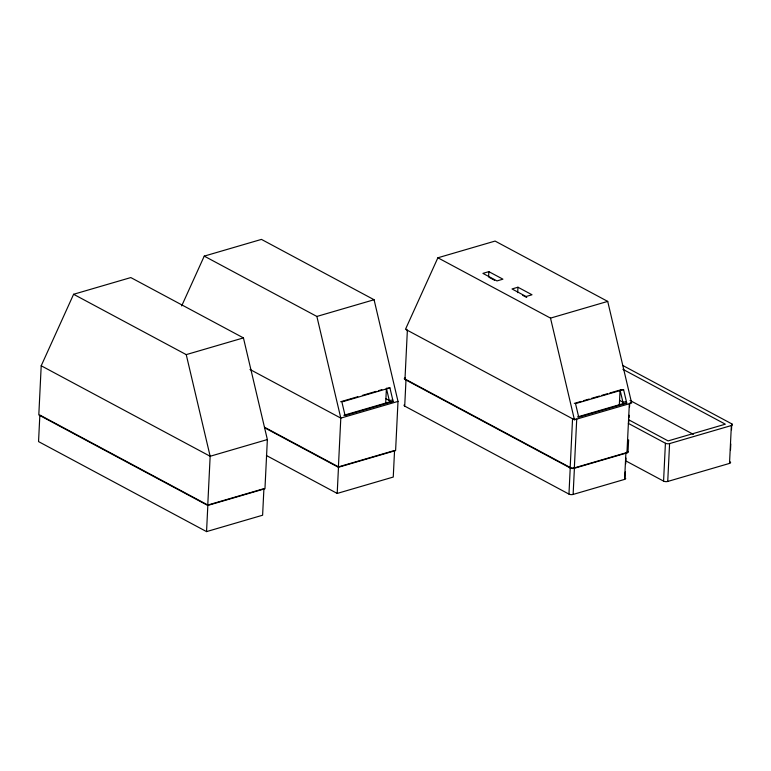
<?xml version="1.0" encoding="UTF-8"?>
<svg xmlns="http://www.w3.org/2000/svg" width="771" height="771" viewBox="0 0 771 771"><rect width="100%" height="100%" fill="white"/><g stroke="black" fill="none" stroke-linecap="round" stroke-linejoin="round"><path stroke-width="1.16" d="M41.21 365.772L38.81 414.952L207.746 505.448L264.954 488.737L267.364 439.557L243.434 337.9L130.81 277.57L73.602 294.281L41.21 365.772L210.155 456.268L267.364 439.557M207.746 505.448L210.155 456.268L186.235 354.621L73.602 294.281M206.551 531.605L207.852 505.034L39.851 415.039L38.55 441.6L206.551 531.605L262.612 515.221L263.913 488.66L207.852 505.034M204.248 256.117L261.446 239.395L374.08 299.736L398 401.392L395.6 450.572L338.392 467.284L340.801 418.104L316.871 316.447L204.248 256.117L181.667 305.933M338.498 466.86L394.559 450.486L393.258 477.047L337.197 493.43L338.498 466.86L264.53 427.24M385.683 403.435L386.425 388.362L389.933 387.89L393.123 401.44L345.071 415.482L341.881 401.932L389.933 387.89M627.517 451.324A2.959 1.205 2.8 0 1 626.948 452.905L574.318 468.286A2.959 1.205 2.8 0 1 570.154 467.949L404.968 379.457L407.367 330.277A2.959 1.205 2.8 0 1 406.76 329.246M625.175 477.808A2.959 1.205 2.8 0 1 624.606 479.389L573.123 494.433A2.959 1.205 2.8 0 1 568.959 494.095L404.708 406.105L406.009 379.544A2.959 1.205 2.8 0 1 405.353 378.879M488.583 277.049L488.853 271.643L482.906 273.377L496.977 280.923L502.933 279.179L488.853 271.643M517.678 292.633L517.948 287.226L512.002 288.961L526.073 296.507L532.029 294.773L517.948 287.226M570.154 467.949L572.554 418.769A2.959 1.205 2.8 0 0 576.727 419.106L574.318 468.286M568.959 494.095L570.251 467.525L406.009 379.544M573.123 494.433L574.424 467.862L625.907 452.828A2.959 1.205 2.8 0 0 626.929 452.182M619.325 405.103L620.057 390.03L623.575 389.557L626.756 403.117L578.713 417.15L575.523 403.599L623.575 389.557M624.606 479.389L625.907 452.828M625.069 476.555L625.3 471.939M625.695 463.853L625.975 458.08M626.948 452.905L629.348 403.725A2.959 1.205 2.8 0 0 630.418 402.713M628.76 422.441L628.885 420.041M629.001 417.641L629.117 415.251M629.522 406.847L629.705 403.252M628.008 452.143L628.616 439.846M730.089 461.829A2.959 1.205 2.8 0 1 729.511 463.41L667.734 481.451A2.959 1.205 2.8 0 1 663.571 481.114L665.421 443.248L628.336 423.375M667.734 481.451L669.585 443.585L731.371 425.534A2.959 1.205 2.8 0 0 731.775 423.857L622.65 365.396M729.511 463.41L731.371 425.534M730.503 449.898L730.792 443.98M731.486 429.775L731.775 423.857M437.88 257.784L405.488 329.265L574.434 419.771L631.642 403.06L607.712 301.403L495.088 241.072L437.88 257.784L550.513 318.115L607.712 301.403M186.235 354.621L243.434 337.9M316.871 316.447L374.08 299.736M340.657 401.739L357.821 396.718M362.399 395.388L376.123 391.369M378.416 390.704L381.847 389.702M343.847 415.29L389.615 401.922L393.123 401.44M398 401.392L340.801 418.104L249.987 369.454M574.299 403.406L581.161 401.402M583.445 400.727L589.169 399.06M591.453 398.395L599.462 396.053M601.756 395.378L607.471 393.711M609.765 393.046L618.911 390.367M577.489 416.957L623.247 403.59L626.756 403.117M392.786 400.024L389.278 400.506L385.914 398.703M626.428 401.701L622.92 402.173L619.556 400.371M489.595 277.589L494.616 280.287M522.709 295.332L526.728 297.49M622.901 369.319L725.328 424.185L668.12 440.906L629.049 419.973M630.052 400.438L693.408 434.381M626.486 461.251L663.571 481.114M264.482 427.693L338.392 467.284M266.4 455.507L337.197 493.43M620.057 390.03L623.247 403.59M550.513 318.115L574.434 419.771M386.425 388.362L389.615 401.922M669.585 443.585A2.959 1.205 2.8 0 1 665.421 443.248M404.968 379.457A2.959 1.205 2.8 0 1 405.18 377.848M404.708 406.105A2.959 1.205 2.8 0 1 404.409 404.746M574.424 467.862A2.959 1.205 2.8 0 1 570.251 467.525"/></g></svg>
